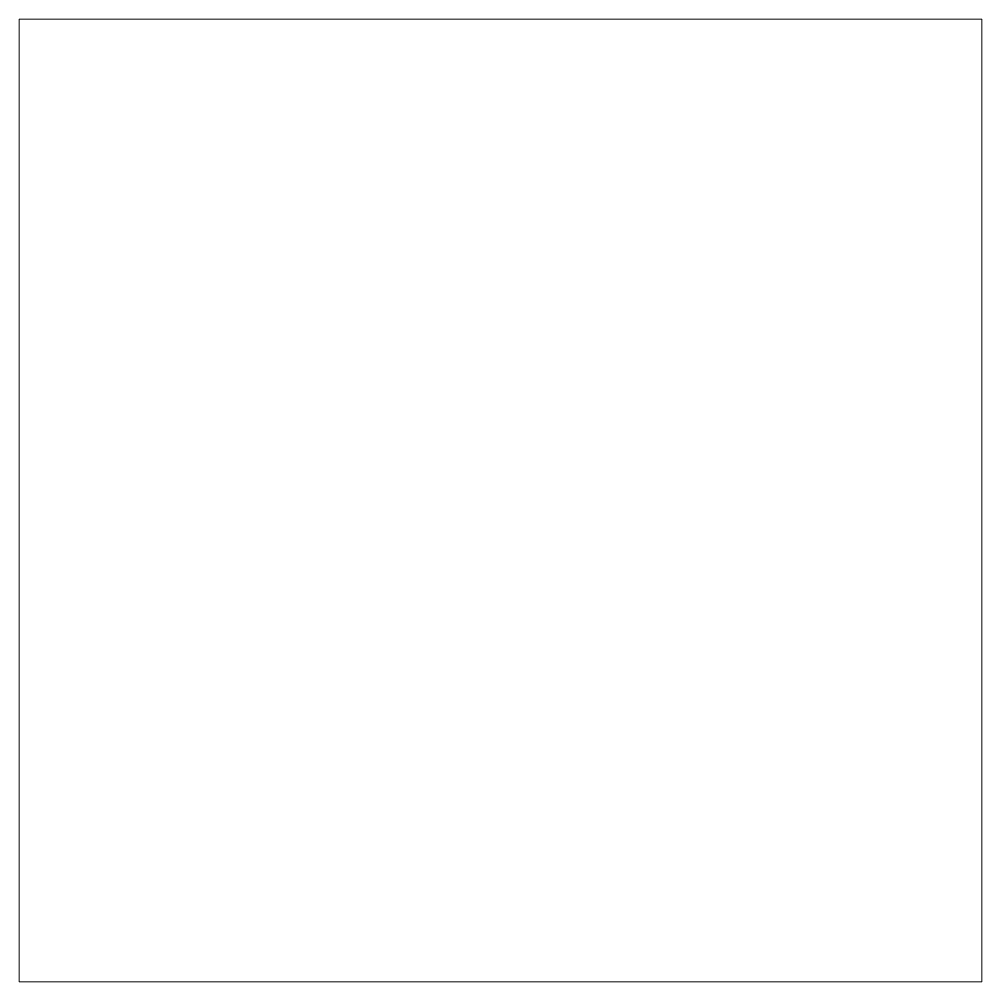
# Model space of a CAD drawing. Header units: inches. Extents: x 94.4 to 114.4, y -112.5 to -92.5.
import ezdxf

# ---------------------------------------------------------------- set-up
doc = ezdxf.new("R2010")
doc.units = ezdxf.units.IN
doc.header["$MEASUREMENT"] = 0
doc.layers.add('_U+5716_U+5C64 1', color=7, linetype='Continuous')

msp = doc.modelspace()

# ---------------------------------------------------------------- linework, layer by layer
at = {"layer": '_U+5716_U+5C64 1', "lineweight": 0}
msp.add_lwpolyline([(94.375, -92.457), (94.375, -112.457), (114.375, -112.457), (114.375, -92.457), (94.375, -92.457)], dxfattribs=at)

doc.saveas('drawing.dxf')
